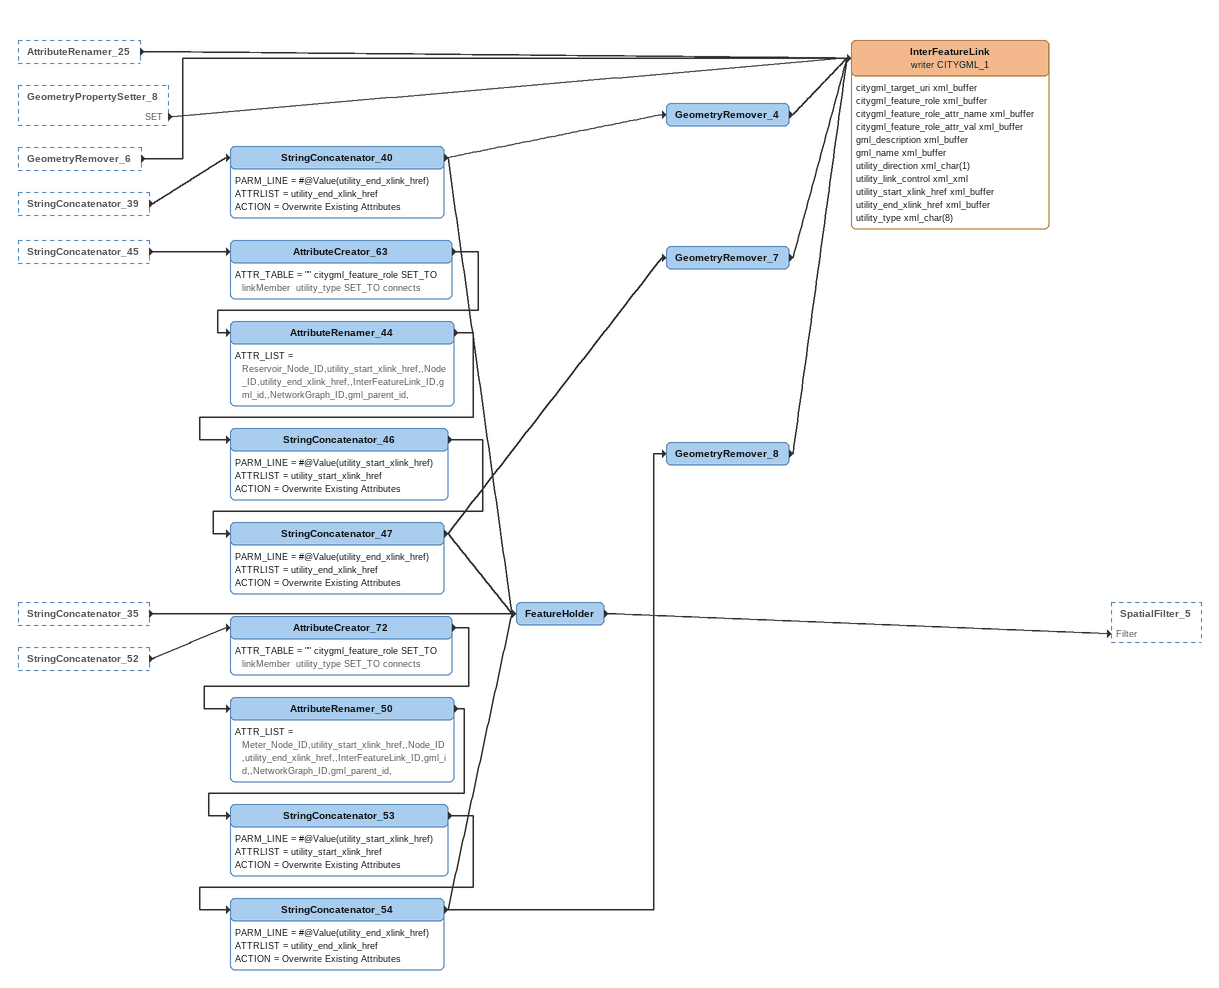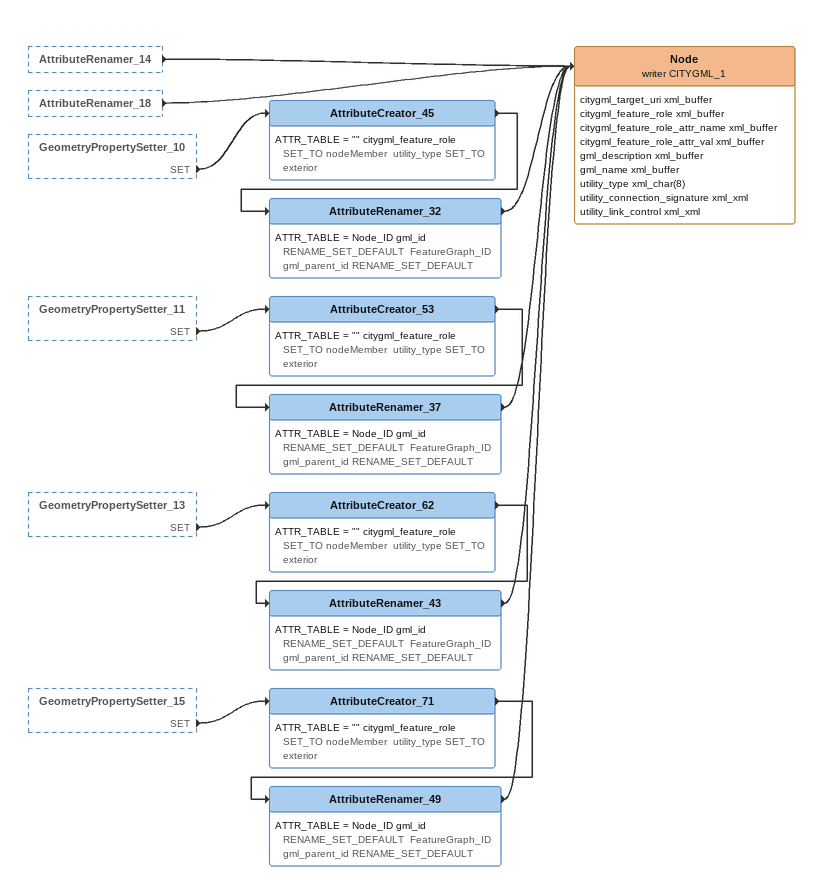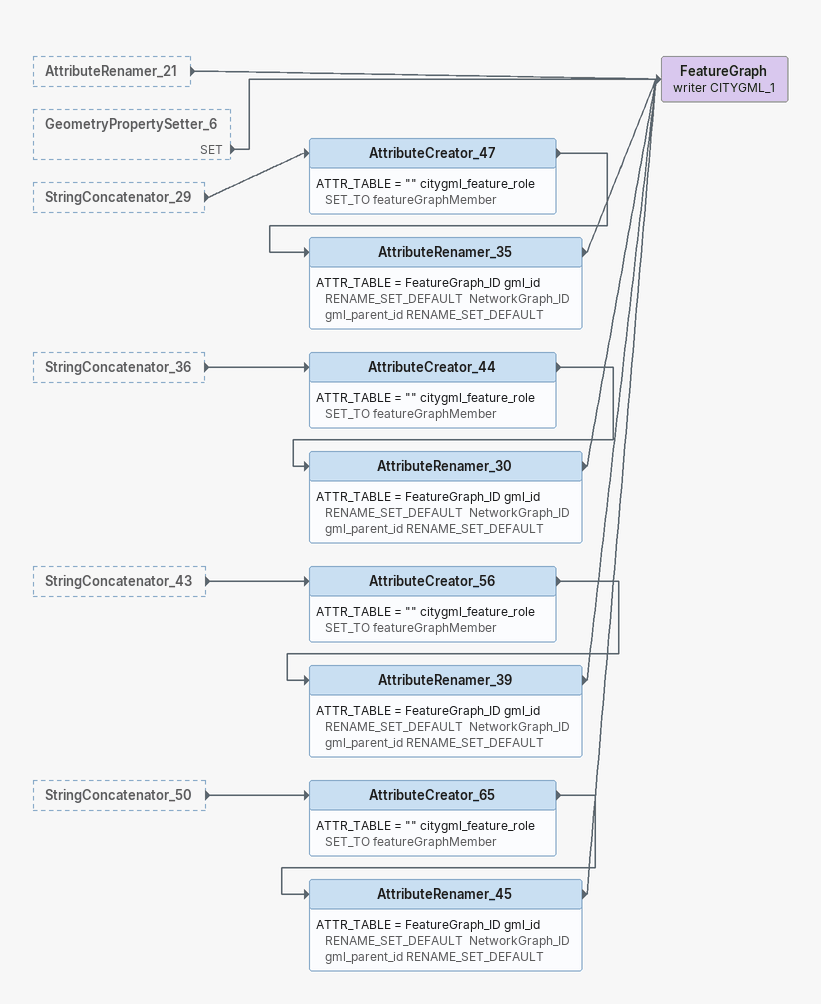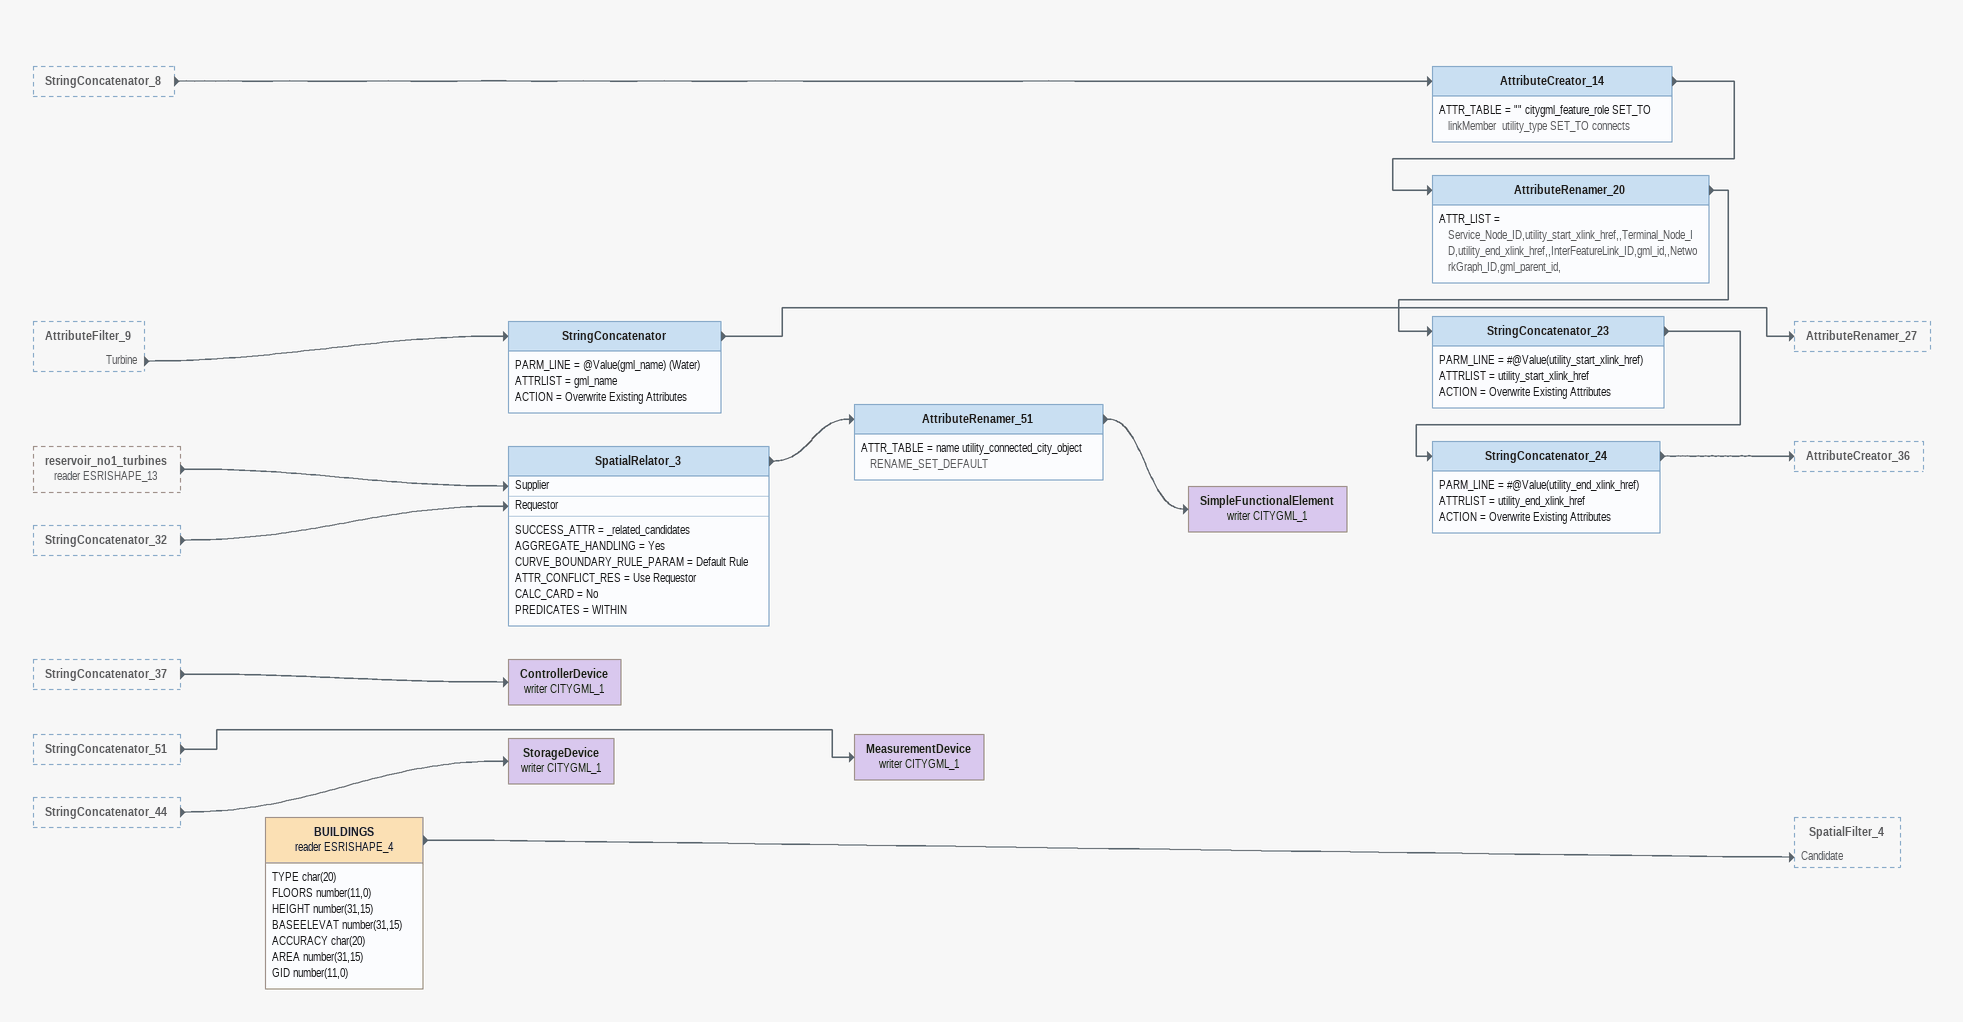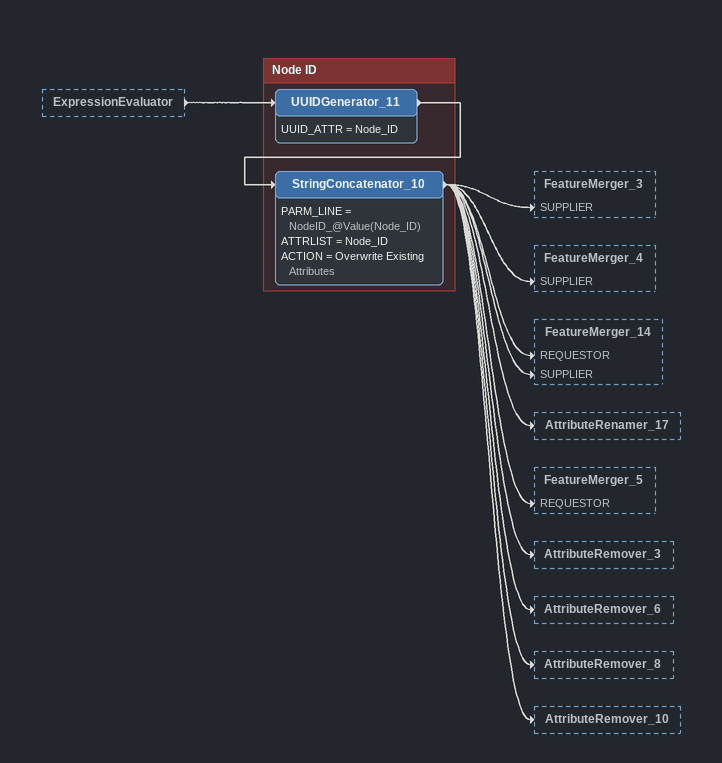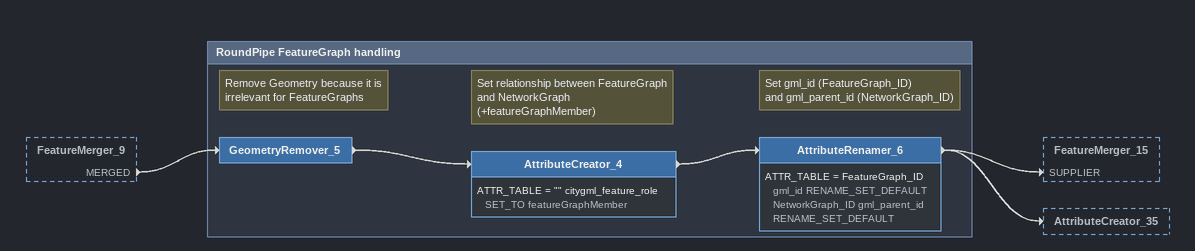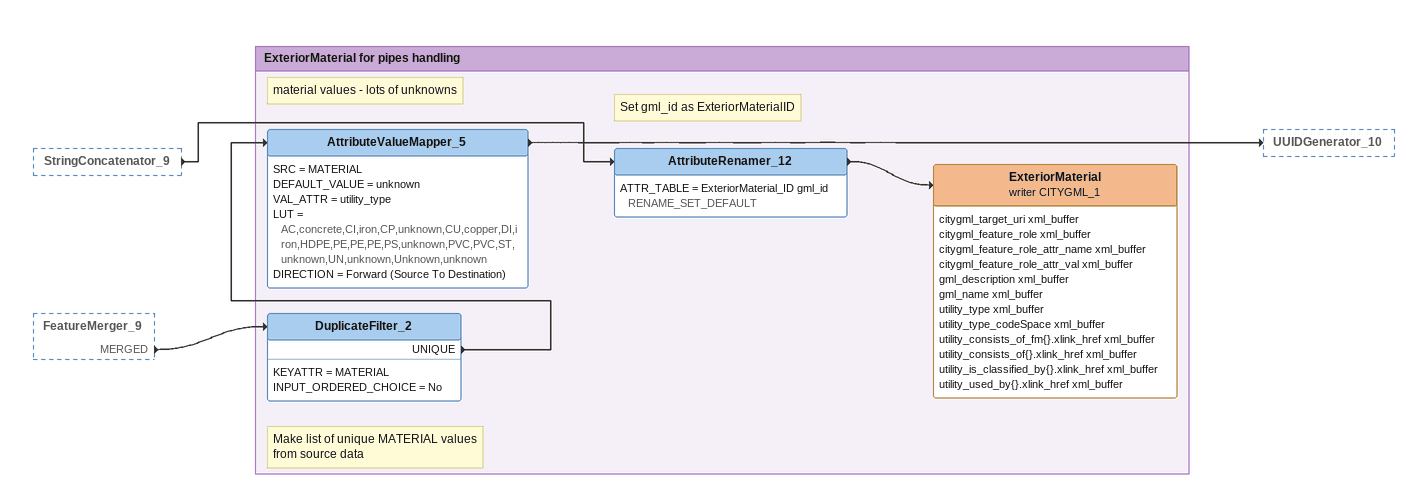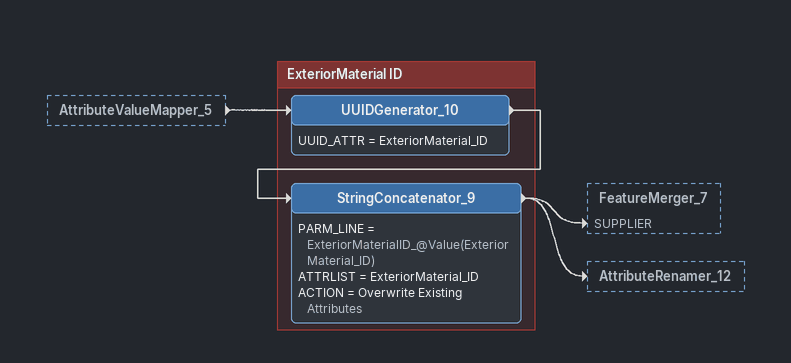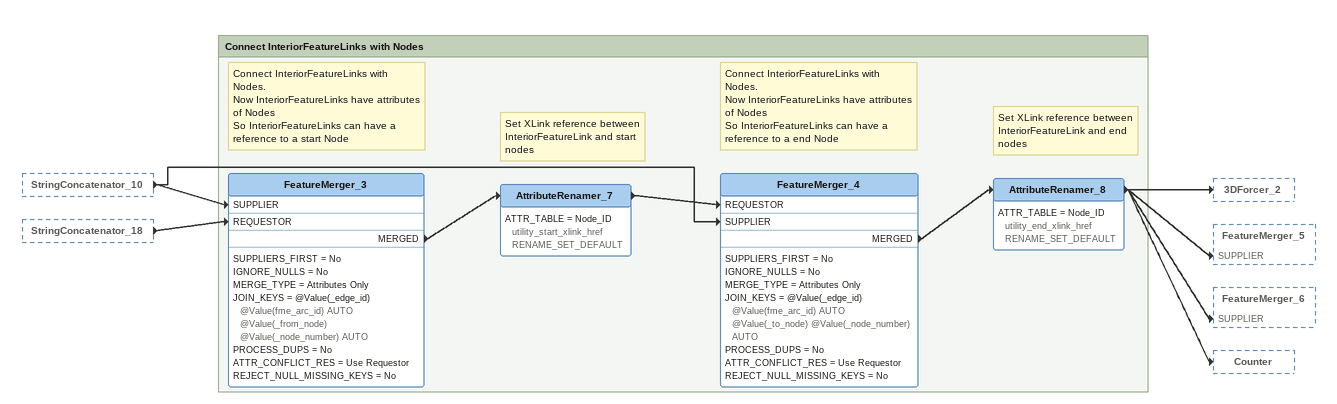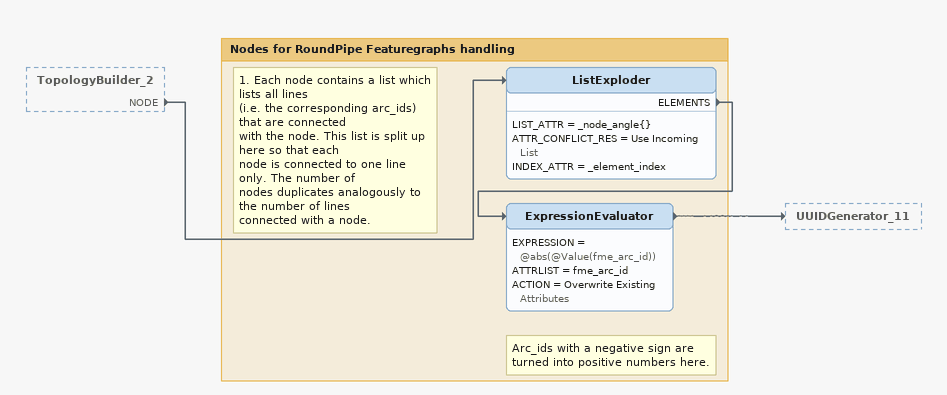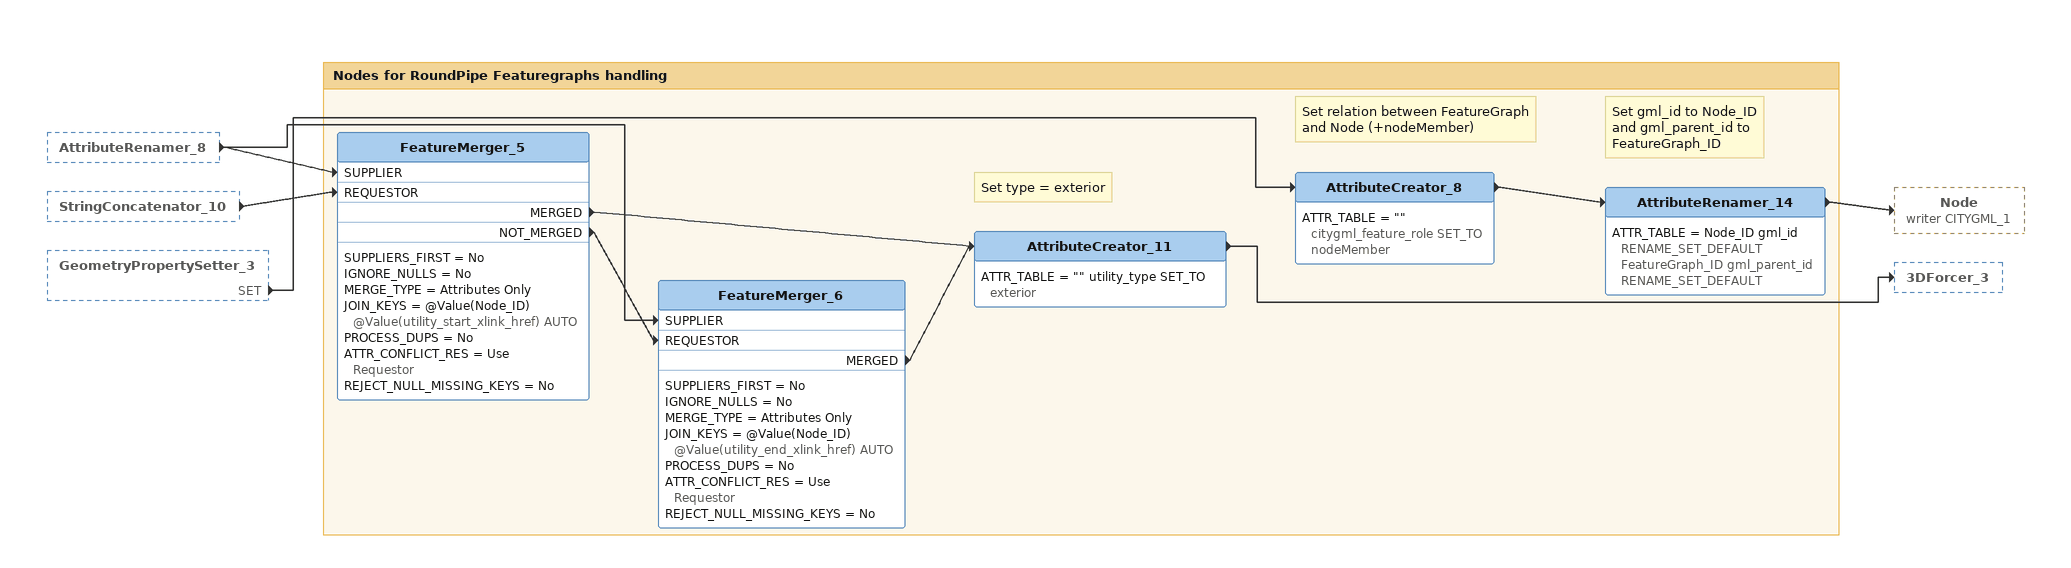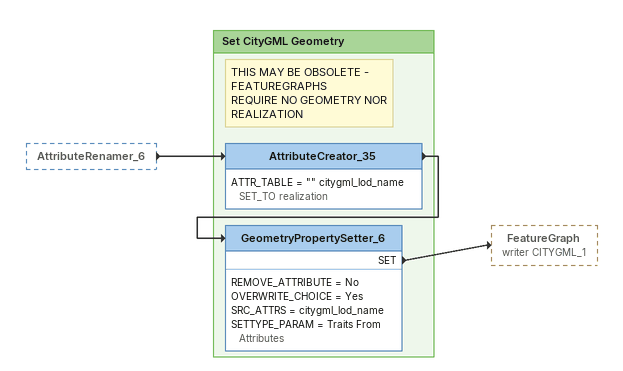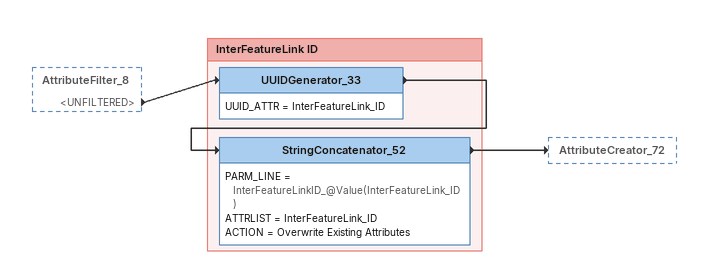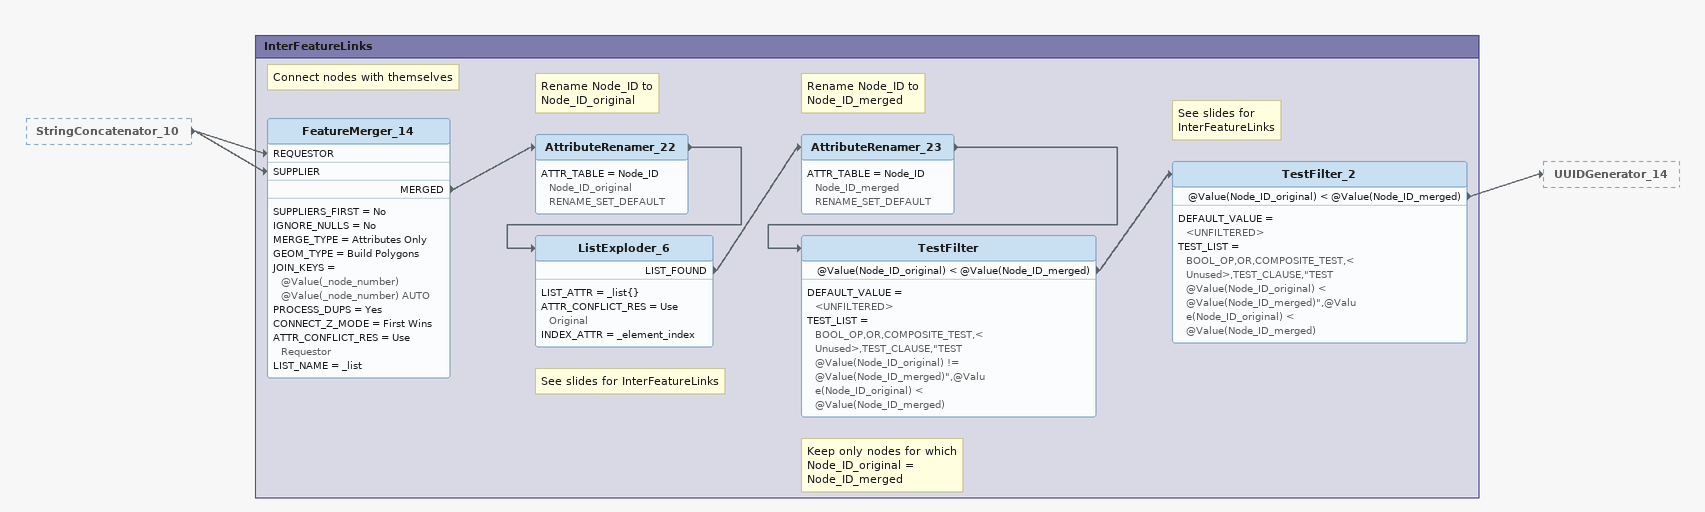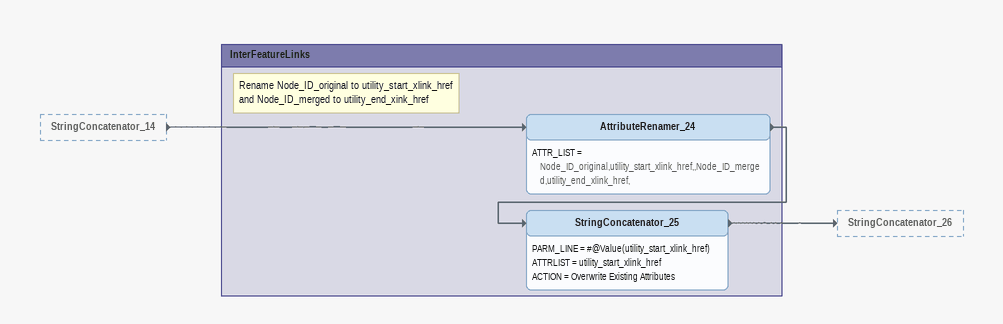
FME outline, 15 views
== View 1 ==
AttributeRenamer_25 [outside]
    -> InterFeatureLink (writer CITYGML_1)
GeometryPropertySetter_8 [outside]
    SET -> InterFeatureLink (writer CITYGML_1)
GeometryRemover_6 [outside]
    -> InterFeatureLink (writer CITYGML_1)
StringConcatenator_39 [outside]
    -> StringConcatenator_40
StringConcatenator_45 [outside]
    -> AttributeCreator_63
StringConcatenator_35 [outside]
    -> FeatureHolder
StringConcatenator_52 [outside]
    -> AttributeCreator_72
StringConcatenator_40
    PARM_LINE = #@Value(utility_end_xlink_href)
    ATTRLIST = utility_end_xlink_href
    ACTION = Overwrite Existing Attributes
    -> GeometryRemover_4
    -> FeatureHolder
GeometryRemover_4
    -> InterFeatureLink (writer CITYGML_1)
AttributeCreator_63
    ATTR_TABLE = "" citygml_feature_role SET_TO linkMember  utility_type SET_TO connects
    -> AttributeRenamer_44
AttributeRenamer_44
    ATTR_LIST = Reservoir_Node_ID,utility_start_xlink_href,,Node_ID,utility_end_xlink_href,,InterFeatureLink_ID,gml_id,,NetworkGraph_ID,gml_parent_id,
    -> StringConcatenator_46
StringConcatenator_46
    PARM_LINE = #@Value(utility_start_xlink_href)
    ATTRLIST = utility_start_xlink_href
    ACTION = Overwrite Existing Attributes
    -> StringConcatenator_47
StringConcatenator_47
    PARM_LINE = #@Value(utility_end_xlink_href)
    ATTRLIST = utility_end_xlink_href
    ACTION = Overwrite Existing Attributes
    -> FeatureHolder
    -> GeometryRemover_7
GeometryRemover_7
    -> InterFeatureLink (writer CITYGML_1)
AttributeCreator_72
    ATTR_TABLE = "" citygml_feature_role SET_TO linkMember  utility_type SET_TO connects
    -> AttributeRenamer_50
AttributeRenamer_50
    ATTR_LIST = Meter_Node_ID,utility_start_xlink_href,,Node_ID,utility_end_xlink_href,,InterFeatureLink_ID,gml_id,,NetworkGraph_ID,gml_parent_id,
    -> StringConcatenator_53
StringConcatenator_53
    PARM_LINE = #@Value(utility_start_xlink_href)
    ATTRLIST = utility_start_xlink_href
    ACTION = Overwrite Existing Attributes
    -> StringConcatenator_54
StringConcatenator_54
    PARM_LINE = #@Value(utility_end_xlink_href)
    ATTRLIST = utility_end_xlink_href
    ACTION = Overwrite Existing Attributes
    -> FeatureHolder
    -> GeometryRemover_8
GeometryRemover_8
    -> InterFeatureLink (writer CITYGML_1)
FeatureHolder
    -> SpatialFilter_5 [Filter]
InterFeatureLink (writer CITYGML_1)
    attributes: citygml_target_uri xml_buffer, citygml_feature_role xml_buffer, citygml_feature_role_attr_name xml_buffer, citygml_feature_role_attr_val xml_buffer, gml_description xml_buffer, gml_name xml_buffer, utility_direction xml_char(1), utility_link_control xml_xml, utility_start_xlink_href xml_buffer, utility_end_xlink_href xml_buffer, utility_type xml_char(8)

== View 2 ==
AttributeRenamer_14 [outside]
    -> Node (writer CITYGML_1)
AttributeRenamer_18 [outside]
    -> Node (writer CITYGML_1)
GeometryPropertySetter_10 [outside]
    SET -> AttributeCreator_45
GeometryPropertySetter_11 [outside]
    SET -> AttributeCreator_53
GeometryPropertySetter_13 [outside]
    SET -> AttributeCreator_62
GeometryPropertySetter_15 [outside]
    SET -> AttributeCreator_71
AttributeCreator_45
    ATTR_TABLE = "" citygml_feature_role SET_TO nodeMember  utility_type SET_TO exterior
    -> AttributeRenamer_32
AttributeRenamer_32
    ATTR_TABLE = Node_ID gml_id RENAME_SET_DEFAULT  FeatureGraph_ID gml_parent_id RENAME_SET_DEFAULT
    -> Node (writer CITYGML_1)
AttributeCreator_53
    ATTR_TABLE = "" citygml_feature_role SET_TO nodeMember  utility_type SET_TO exterior
    -> AttributeRenamer_37
AttributeRenamer_37
    ATTR_TABLE = Node_ID gml_id RENAME_SET_DEFAULT  FeatureGraph_ID gml_parent_id RENAME_SET_DEFAULT
    -> Node (writer CITYGML_1)
AttributeCreator_62
    ATTR_TABLE = "" citygml_feature_role SET_TO nodeMember  utility_type SET_TO exterior
    -> AttributeRenamer_43
AttributeRenamer_43
    ATTR_TABLE = Node_ID gml_id RENAME_SET_DEFAULT  FeatureGraph_ID gml_parent_id RENAME_SET_DEFAULT
    -> Node (writer CITYGML_1)
AttributeCreator_71
    ATTR_TABLE = "" citygml_feature_role SET_TO nodeMember  utility_type SET_TO exterior
    -> AttributeRenamer_49
AttributeRenamer_49
    ATTR_TABLE = Node_ID gml_id RENAME_SET_DEFAULT  FeatureGraph_ID gml_parent_id RENAME_SET_DEFAULT
    -> Node (writer CITYGML_1)
Node (writer CITYGML_1)
    attributes: citygml_target_uri xml_buffer, citygml_feature_role xml_buffer, citygml_feature_role_attr_name xml_buffer, citygml_feature_role_attr_val xml_buffer, gml_description xml_buffer, gml_name xml_buffer, utility_type xml_char(8), utility_connection_signature xml_xml, utility_link_control xml_xml

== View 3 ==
AttributeRenamer_21 [outside]
    -> FeatureGraph (writer CITYGML_1)
GeometryPropertySetter_6 [outside]
    SET -> FeatureGraph (writer CITYGML_1)
StringConcatenator_29 [outside]
    -> AttributeCreator_47
StringConcatenator_36 [outside]
    -> AttributeCreator_44
StringConcatenator_43 [outside]
    -> AttributeCreator_56
StringConcatenator_50 [outside]
    -> AttributeCreator_65
AttributeCreator_47
    ATTR_TABLE = "" citygml_feature_role SET_TO featureGraphMember
    -> AttributeRenamer_35
AttributeRenamer_35
    ATTR_TABLE = FeatureGraph_ID gml_id RENAME_SET_DEFAULT  NetworkGraph_ID gml_parent_id RENAME_SET_DEFAULT
    -> FeatureGraph (writer CITYGML_1)
AttributeCreator_44
    ATTR_TABLE = "" citygml_feature_role SET_TO featureGraphMember
    -> AttributeRenamer_30
AttributeRenamer_30
    ATTR_TABLE = FeatureGraph_ID gml_id RENAME_SET_DEFAULT  NetworkGraph_ID gml_parent_id RENAME_SET_DEFAULT
    -> FeatureGraph (writer CITYGML_1)
AttributeCreator_56
    ATTR_TABLE = "" citygml_feature_role SET_TO featureGraphMember
    -> AttributeRenamer_39
AttributeRenamer_39
    ATTR_TABLE = FeatureGraph_ID gml_id RENAME_SET_DEFAULT  NetworkGraph_ID gml_parent_id RENAME_SET_DEFAULT
    -> FeatureGraph (writer CITYGML_1)
AttributeCreator_65
    ATTR_TABLE = "" citygml_feature_role SET_TO featureGraphMember
    -> AttributeRenamer_45
AttributeRenamer_45
    ATTR_TABLE = FeatureGraph_ID gml_id RENAME_SET_DEFAULT  NetworkGraph_ID gml_parent_id RENAME_SET_DEFAULT
    -> FeatureGraph (writer CITYGML_1)
FeatureGraph (writer CITYGML_1)

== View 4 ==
StringConcatenator_8 [outside]
    -> AttributeCreator_14
AttributeFilter_9 [outside]
    Turbine -> StringConcatenator
reservoir_no1_turbines (reader ESRISHAPE_13) [outside]
    -> SpatialRelator_3 [Supplier]
StringConcatenator_32 [outside]
    -> SpatialRelator_3 [Requestor]
StringConcatenator_37 [outside]
    -> ControllerDevice (writer CITYGML_1)
StringConcatenator_51 [outside]
    -> MeasurementDevice (writer CITYGML_1)
StringConcatenator_44 [outside]
    -> StorageDevice (writer CITYGML_1)
StringConcatenator
    PARM_LINE = @Value(gml_name) (Water)
    ATTRLIST = gml_name
    ACTION = Overwrite Existing Attributes
    -> AttributeRenamer_27
ControllerDevice (writer CITYGML_1)
StorageDevice (writer CITYGML_1)
MeasurementDevice (writer CITYGML_1)
BUILDINGS (reader ESRISHAPE_4)
    attributes: TYPE char(20), FLOORS number(11,0), HEIGHT number(31,15), BASEELEVAT number(31,15), ACCURACY char(20), AREA number(31,15), GID number(11,0)
    -> SpatialFilter_4 [Candidate]
AttributeCreator_14
    ATTR_TABLE = "" citygml_feature_role SET_TO linkMember  utility_type SET_TO connects
    -> AttributeRenamer_20
AttributeRenamer_20
    ATTR_LIST = Service_Node_ID,utility_start_xlink_href,,Terminal_Node_ID,utility_end_xlink_href,,InterFeatureLink_ID,gml_id,,NetworkGraph_ID,gml_parent_id,
    -> StringConcatenator_23
StringConcatenator_23
    PARM_LINE = #@Value(utility_start_xlink_href)
    ATTRLIST = utility_start_xlink_href
    ACTION = Overwrite Existing Attributes
    -> StringConcatenator_24
StringConcatenator_24
    PARM_LINE = #@Value(utility_end_xlink_href)
    ATTRLIST = utility_end_xlink_href
    ACTION = Overwrite Existing Attributes
    -> AttributeCreator_36
SpatialRelator_3
    SUCCESS_ATTR = _related_candidates
    AGGREGATE_HANDLING = Yes
    CURVE_BOUNDARY_RULE_PARAM = Default Rule
    ATTR_CONFLICT_RES = Use Requestor
    CALC_CARD = No
    PREDICATES = WITHIN
    -> AttributeRenamer_51
AttributeRenamer_51
    ATTR_TABLE = name utility_connected_city_object RENAME_SET_DEFAULT
    -> SimpleFunctionalElement (writer CITYGML_1)
SimpleFunctionalElement (writer CITYGML_1)

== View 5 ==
ExpressionEvaluator [outside]
    -> UUIDGenerator_11

Bookmark: Node ID
UUIDGenerator_11
    UUID_ATTR = Node_ID
    -> StringConcatenator_10
StringConcatenator_10
    PARM_LINE = NodeID_@Value(Node_ID)
    ATTRLIST = Node_ID
    ACTION = Overwrite Existing Attributes
    -> FeatureMerger_3 [SUPPLIER]
    -> FeatureMerger_4 [SUPPLIER]
    -> FeatureMerger_14 [REQUESTOR]
    -> FeatureMerger_14 [SUPPLIER]
    -> AttributeRenamer_17
    -> FeatureMerger_5 [REQUESTOR]
    -> AttributeRemover_3
    -> AttributeRemover_6
    -> AttributeRemover_8
    -> AttributeRemover_10

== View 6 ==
FeatureMerger_9 [outside]
    MERGED -> GeometryRemover_5

Bookmark: RoundPipe FeatureGraph handling
Note: Remove Geometry because it is / irrelevant for FeatureGraphs
GeometryRemover_5
    -> AttributeCreator_4
Note: Set relationship between FeatureGraph / and NetworkGraph (+featureGraphMember)
AttributeCreator_4
    ATTR_TABLE = "" citygml_feature_role SET_TO featureGraphMember
    -> AttributeRenamer_6
Note: Set gml_id (FeatureGraph_ID) / and gml_parent_id (NetworkGraph_ID)
AttributeRenamer_6
    ATTR_TABLE = FeatureGraph_ID gml_id RENAME_SET_DEFAULT  NetworkGraph_ID gml_parent_id RENAME_SET_DEFAULT
    -> FeatureMerger_15 [SUPPLIER]
    -> AttributeCreator_35

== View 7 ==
StringConcatenator_9 [outside]
    -> AttributeRenamer_12
FeatureMerger_9 [outside]
    MERGED -> DuplicateFilter_2

Bookmark: ExteriorMaterial for pipes handling
Note: Make list of unique MATERIAL values / from source data
DuplicateFilter_2
    KEYATTR = MATERIAL
    INPUT_ORDERED_CHOICE = No
    UNIQUE -> AttributeValueMapper_5
Note: material values - lots of unknowns
AttributeValueMapper_5
    SRC = MATERIAL
    DEFAULT_VALUE = unknown
    VAL_ATTR = utility_type
    LUT = AC,concrete,CI,iron,CP,unknown,CU,copper,DI,iron,HDPE,PE,PE,PE,PS,unknown,PVC,PVC,ST,unknown,UN,unknown,Unknown,unknown
    DIRECTION = Forward (Source To Destination)
    -> UUIDGenerator_10
Note: Set gml_id as ExteriorMaterialID
AttributeRenamer_12
    ATTR_TABLE = ExteriorMaterial_ID gml_id RENAME_SET_DEFAULT
    -> ExteriorMaterial (writer CITYGML_1)
ExteriorMaterial (writer CITYGML_1)
    attributes: citygml_target_uri xml_buffer, citygml_feature_role xml_buffer, citygml_feature_role_attr_name xml_buffer, citygml_feature_role_attr_val xml_buffer, gml_description xml_buffer, gml_name xml_buffer, utility_type xml_buffer, utility_type_codeSpace xml_buffer, utility_consists_of_fm{}.xlink_href xml_buffer, utility_consists_of{}.xlink_href xml_buffer, utility_is_classified_by{}.xlink_href xml_buffer, utility_used_by{}.xlink_href xml_buffer

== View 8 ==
AttributeValueMapper_5 [outside]
    -> UUIDGenerator_10

Bookmark: ExteriorMaterial ID
UUIDGenerator_10
    UUID_ATTR = ExteriorMaterial_ID
    -> StringConcatenator_9
StringConcatenator_9
    PARM_LINE = ExteriorMaterialID_@Value(ExteriorMaterial_ID)
    ATTRLIST = ExteriorMaterial_ID
    ACTION = Overwrite Existing Attributes
    -> FeatureMerger_7 [SUPPLIER]
    -> AttributeRenamer_12

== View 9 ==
StringConcatenator_10 [outside]
    -> FeatureMerger_3 [SUPPLIER]
    -> FeatureMerger_4 [SUPPLIER]
StringConcatenator_18 [outside]
    -> FeatureMerger_3 [REQUESTOR]

Bookmark: Connect InteriorFeatureLinks with Nodes
Note: Connect InteriorFeatureLinks with Nodes. / Now InteriorFeatureLinks have attributes of Nodes / So InteriorFeatureLinks can have a reference to a start Node
FeatureMerger_3
    SUPPLIERS_FIRST = No
    IGNORE_NULLS = No
    MERGE_TYPE = Attributes Only
    JOIN_KEYS = @Value(_edge_id) @Value(fme_arc_id) AUTO @Value(_from_node) @Value(_node_number) AUTO
    PROCESS_DUPS = No
    ATTR_CONFLICT_RES = Use Requestor
    REJECT_NULL_MISSING_KEYS = No
    MERGED -> AttributeRenamer_7
Note: Set XLink reference between / InteriorFeatureLink and start / nodes
AttributeRenamer_7
    ATTR_TABLE = Node_ID utility_start_xlink_href RENAME_SET_DEFAULT
    -> FeatureMerger_4 [REQUESTOR]
Note: Connect InteriorFeatureLinks with Nodes. / Now InteriorFeatureLinks have attributes of Nodes / So InteriorFeatureLinks can have a reference to a end Node
FeatureMerger_4
    SUPPLIERS_FIRST = No
    IGNORE_NULLS = No
    MERGE_TYPE = Attributes Only
    JOIN_KEYS = @Value(_edge_id) @Value(fme_arc_id) AUTO @Value(_to_node) @Value(_node_number) AUTO
    PROCESS_DUPS = No
    ATTR_CONFLICT_RES = Use Requestor
    REJECT_NULL_MISSING_KEYS = No
    MERGED -> AttributeRenamer_8
Note: Set XLink reference between / InteriorFeatureLink and end / nodes
AttributeRenamer_8
    ATTR_TABLE = Node_ID utility_end_xlink_href RENAME_SET_DEFAULT
    -> 3DForcer_2
    -> FeatureMerger_5 [SUPPLIER]
    -> FeatureMerger_6 [SUPPLIER]
    -> Counter

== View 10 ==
TopologyBuilder_2 [outside]
    NODE -> ListExploder

Bookmark: Nodes for RoundPipe Featuregraphs handling
Note: 1. Each node contains a list which lists all lines / (i.e. the corresponding arc_ids) that are connected / with the node. This list is split up here so that each / node is connected to one line only. The number of / nodes duplicates analogously to the number of lines / connected with a node.
ListExploder
    LIST_ATTR = _node_angle{}
    ATTR_CONFLICT_RES = Use Incoming List
    INDEX_ATTR = _element_index
    ELEMENTS -> ExpressionEvaluator
Note: Arc_ids with a negative sign are / turned into positive numbers here.
ExpressionEvaluator
    EXPRESSION = @abs(@Value(fme_arc_id))
    ATTRLIST = fme_arc_id
    ACTION = Overwrite Existing Attributes
    -> UUIDGenerator_11

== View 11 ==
AttributeRenamer_8 [outside]
    -> FeatureMerger_5 [SUPPLIER]
    -> FeatureMerger_6 [SUPPLIER]
StringConcatenator_10 [outside]
    -> FeatureMerger_5 [REQUESTOR]
GeometryPropertySetter_3 [outside]
    SET -> AttributeCreator_8

Bookmark: Nodes for RoundPipe Featuregraphs handling
FeatureMerger_5
    SUPPLIERS_FIRST = No
    IGNORE_NULLS = No
    MERGE_TYPE = Attributes Only
    JOIN_KEYS = @Value(Node_ID) @Value(utility_start_xlink_href) AUTO
    PROCESS_DUPS = No
    ATTR_CONFLICT_RES = Use Requestor
    REJECT_NULL_MISSING_KEYS = No
    MERGED -> AttributeCreator_11
    NOT_MERGED -> FeatureMerger_6 [REQUESTOR]
FeatureMerger_6
    SUPPLIERS_FIRST = No
    IGNORE_NULLS = No
    MERGE_TYPE = Attributes Only
    JOIN_KEYS = @Value(Node_ID) @Value(utility_end_xlink_href) AUTO
    PROCESS_DUPS = No
    ATTR_CONFLICT_RES = Use Requestor
    REJECT_NULL_MISSING_KEYS = No
    MERGED -> AttributeCreator_11
Note: Set type = exterior
AttributeCreator_11
    ATTR_TABLE = "" utility_type SET_TO exterior
    -> 3DForcer_3
Note: Set relation between FeatureGraph / and Node (+nodeMember)
AttributeCreator_8
    ATTR_TABLE = "" citygml_feature_role SET_TO nodeMember
    -> AttributeRenamer_14
Note: Set gml_id to Node_ID / and gml_parent_id to FeatureGraph_ID
AttributeRenamer_14
    ATTR_TABLE = Node_ID gml_id RENAME_SET_DEFAULT  FeatureGraph_ID gml_parent_id RENAME_SET_DEFAULT
    -> Node (writer CITYGML_1)

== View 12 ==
AttributeRenamer_6 [outside]
    -> AttributeCreator_35

Bookmark: Set CityGML Geometry
Note: THIS MAY BE OBSOLETE - FEATUREGRAPHS / REQUIRE NO GEOMETRY NOR REALIZATION
AttributeCreator_35
    ATTR_TABLE = "" citygml_lod_name SET_TO realization
    -> GeometryPropertySetter_6
GeometryPropertySetter_6
    REMOVE_ATTRIBUTE = No
    OVERWRITE_CHOICE = Yes
    SRC_ATTRS = citygml_lod_name
    SETTYPE_PARAM = Traits From Attributes
    SET -> FeatureGraph (writer CITYGML_1)

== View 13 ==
AttributeFilter_8 [outside]
    <UNFILTERED> -> UUIDGenerator_33

Bookmark: InterFeatureLink ID
UUIDGenerator_33
    UUID_ATTR = InterFeatureLink_ID
    -> StringConcatenator_52
StringConcatenator_52
    PARM_LINE = InterFeatureLinkID_@Value(InterFeatureLink_ID)
    ATTRLIST = InterFeatureLink_ID
    ACTION = Overwrite Existing Attributes
    -> AttributeCreator_72

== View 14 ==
StringConcatenator_10 [outside]
    -> FeatureMerger_14 [REQUESTOR]
    -> FeatureMerger_14 [SUPPLIER]

Bookmark: InterFeatureLinks
Note: Connect nodes with themselves
FeatureMerger_14
    SUPPLIERS_FIRST = No
    IGNORE_NULLS = No
    MERGE_TYPE = Attributes Only
    GEOM_TYPE = Build Polygons
    JOIN_KEYS = @Value(_node_number) @Value(_node_number) AUTO
    PROCESS_DUPS = Yes
    CONNECT_Z_MODE = First Wins
    ATTR_CONFLICT_RES = Use Requestor
    LIST_NAME = _list
    MERGED -> AttributeRenamer_22
Note: Rename Node_ID to / Node_ID_original
AttributeRenamer_22
    ATTR_TABLE = Node_ID Node_ID_original RENAME_SET_DEFAULT
    -> ListExploder_6
Note: See slides for InterFeatureLinks
ListExploder_6
    LIST_ATTR = _list{}
    ATTR_CONFLICT_RES = Use Original
    INDEX_ATTR = _element_index
    LIST_FOUND -> AttributeRenamer_23
Note: Rename Node_ID to / Node_ID_merged
AttributeRenamer_23
    ATTR_TABLE = Node_ID Node_ID_merged RENAME_SET_DEFAULT
    -> TestFilter
Note: Keep only nodes for which / Node_ID_original = Node_ID_merged
TestFilter
    DEFAULT_VALUE = <UNFILTERED>
    TEST_LIST = BOOL_OP,OR,COMPOSITE_TEST,<Unused>,TEST_CLAUSE,"TEST @Value(Node_ID_original) != @Value(Node_ID_merged)",@Value(Node_ID_original) < @Value(Node_ID_merged)
    @Value(Node_ID_original) < @Value(Node_ID_merged) -> TestFilter_2
Note: See slides for / InterFeatureLinks
TestFilter_2
    DEFAULT_VALUE = <UNFILTERED>
    TEST_LIST = BOOL_OP,OR,COMPOSITE_TEST,<Unused>,TEST_CLAUSE,"TEST @Value(Node_ID_original) < @Value(Node_ID_merged)",@Value(Node_ID_original) < @Value(Node_ID_merged)
    @Value(Node_ID_original) < @Value(Node_ID_merged) -> UUIDGenerator_14

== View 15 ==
StringConcatenator_14 [outside]
    -> AttributeRenamer_24

Bookmark: InterFeatureLinks
Note: Rename Node_ID_original to utility_start_xlink_href / and Node_ID_merged to utility_end_xink_href
AttributeRenamer_24
    ATTR_LIST = Node_ID_original,utility_start_xlink_href,,Node_ID_merged,utility_end_xlink_href,
    -> StringConcatenator_25
StringConcatenator_25
    PARM_LINE = #@Value(utility_start_xlink_href)
    ATTRLIST = utility_start_xlink_href
    ACTION = Overwrite Existing Attributes
    -> StringConcatenator_26
